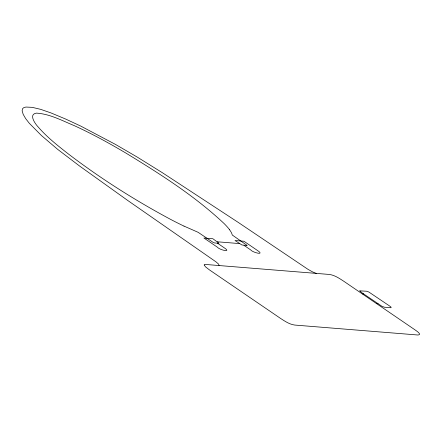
<?xml version="1.0" encoding="UTF-8"?>
<svg xmlns="http://www.w3.org/2000/svg" width="442" height="442" viewBox="0 0 442 442"><rect width="100%" height="100%" fill="white"/><g stroke="black" fill="none" stroke-linecap="round" stroke-linejoin="round"><path stroke-width="0.66" d="M219.066 265.526L218.679 264.189L215.928 261.808L127.953 200.629L79.532 165.993L57.72 149.396L41.415 135.517L29.327 123.307L25.653 118.594L23.194 114.356L22.117 110.76L22.68 108.522L23.951 107.566L25.945 107.052L32.222 107.345L40.658 109.345L50.941 112.914L65.587 119.02L80.787 126.103L115.506 144.435L137.396 157.186L162.325 172.684L238.337 222.47L307.836 269.239L312.339 271.791L316.279 273.399M218.784 243.26L214.713 242.978L213.265 242.487L198.121 232.31L184.01 226.111M246.956 245.548L241.868 244.945L235.011 240.52L243.929 241.244L257.382 250.421C265.603 255.741 252.564 252.52 250.713 249.934L243.984 245.343M217.298 241.785L239.498 243.581M362.219 293.831L363.667 293.952M376.567 303.621L378.015 303.737M217.497 243.205L224.133 247.735C232.382 253.073 219.348 249.829 217.464 247.249L203.922 238.011L212.84 238.73L218.867 243.111M229.63 229.796L231.437 232.636L232.343 235.072L247.061 245.387M229.663 229.812A82.218 15.685 29.9 0 0 224.077 223.53C194.751 195.966 160.523 174.203 126.285 153.308C109.412 143.291 92.174 133.849 74.328 125.666C62.107 120.638 49.858 113.937 36.443 113.119C28.266 114.174 35.222 123.953 38.272 127.086C47.255 137.451 58.134 145.954 68.897 154.368C100.848 178.656 134.865 200.215 170.22 219.182A82.218 15.685 29.9 0 0 184.021 226.122M204.198 264.996L205.502 266.841L209.414 269.874L280.261 318.223C284.72 321.107 289.344 324.34 294.737 325.058L418.132 335.03C422.861 334.638 415.027 329.981 413.778 329.014L343.837 281.289C339.379 278.41 334.754 275.173 329.362 274.454L205.966 264.487L204.718 264.531L204.204 264.957M359.832 290.891L361.628 292.56L381.827 306.218L384.313 307.201L390.656 307.726C392.269 307.654 389.778 306.162 389.269 305.765L368.794 291.991L366.584 291.223L359.838 290.869"/></g></svg>
